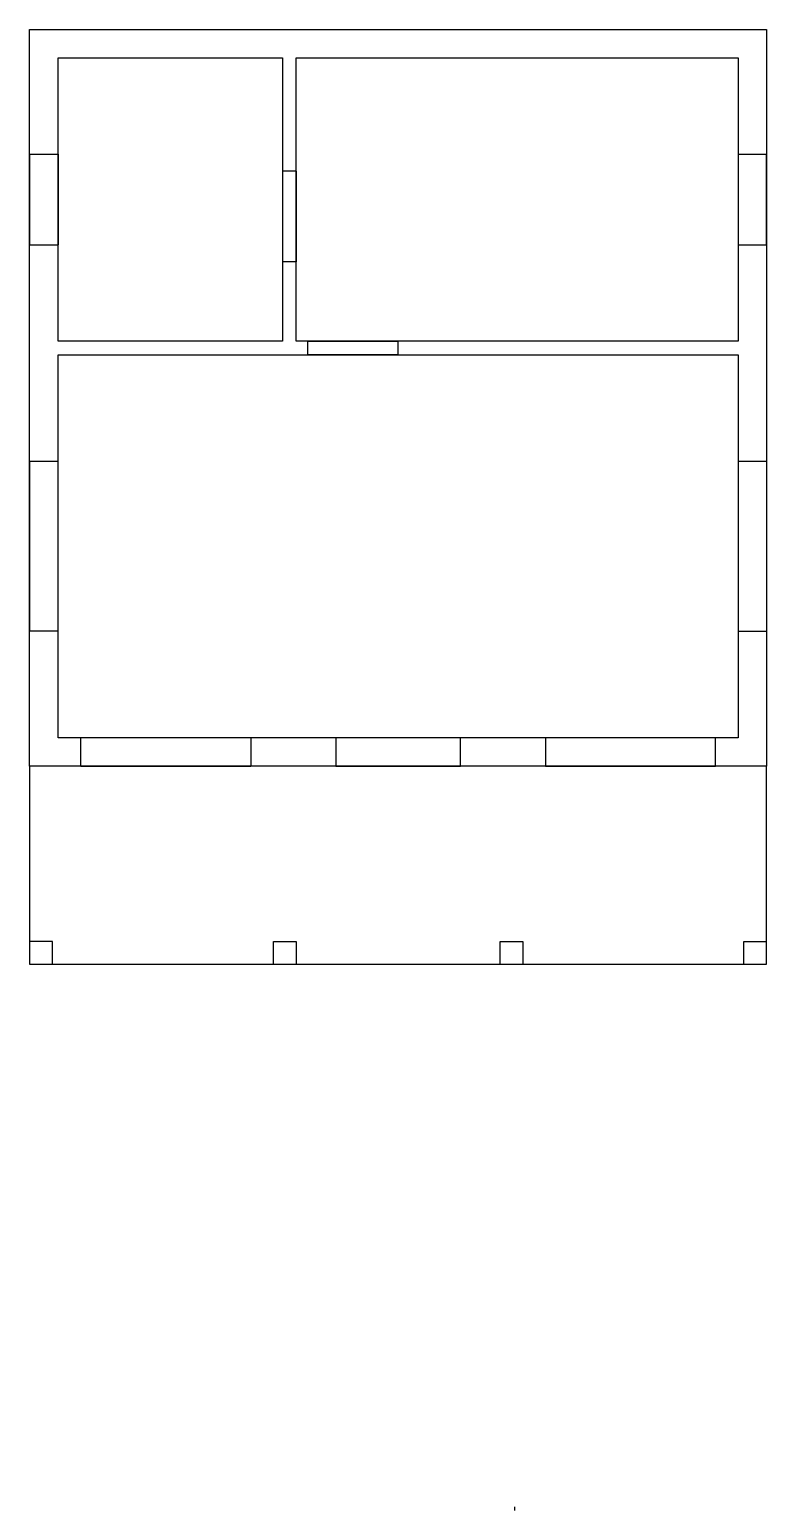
# Model space of a CAD drawing. Header units: inches. Extents: x 92000 to 98500, y 48225 to 61295.
import ezdxf

# ---------------------------------------------------------------- set-up
doc = ezdxf.new("R2010")
doc.units = ezdxf.units.IN
doc.header["$MEASUREMENT"] = 0
for name, color, linetype in [('Fence', 252, 'Continuous'), ('Walls', 34, 'Continuous'), ('Windows', 5, 'Continuous')]:
    doc.layers.add(name, color=color, linetype=linetype)

msp = doc.modelspace()

# ---------------------------------------------------------------- linework, layer by layer
at = {"layer": 'Fence', "extrusion": (1, 3.52774e-15, 0)}
msp.add_line((98500, 53245), (98500, 53795), dxfattribs=at)
at = {"layer": 'Walls'}
for p, q in [((92000, 61295), (98500, 61295)), ((92000, 54795), (92000, 61295)), ((98500, 61295), (98500, 54795)), ((92250, 61045), (94230, 61045)), ((92250, 58545), (92250, 61045)), ((94230, 61045), (94230, 58545)), ((94350, 61045), (98250, 61045)), ((94350, 58545), (94350, 61045)), ((98250, 61045), (98250, 58545)), ((94230, 58545), (92250, 58545)), ((92250, 58425), (98250, 58425)), ((92250, 55045), (92250, 58425)), ((98250, 58545), (94350, 58545)), ((98250, 58425), (98250, 55045)), ((98250, 55045), (92250, 55045)), ((98500, 54795), (92000, 54795)), ((92000, 54795), (92000, 53045)), ((98500, 53045), (98500, 54795)), ((92200, 53245), (92000, 53245)), ((92200, 53045), (92200, 53245)), ((94150, 53045), (94150, 53245)), ((94150, 53245), (94350, 53245)), ((94350, 53245), (94350, 53045)), ((96150, 53045), (96150, 53245)), ((96150, 53245), (96350, 53245)), ((96350, 53245), (96350, 53045)), ((98300, 53045), (98300, 53245)), ((98300, 53245), (98500, 53245)), ((92000, 53045), (98500, 53045)), ((96280, 48225), (96280, 48255))]:
    msp.add_line(p, q, dxfattribs=at)
at = {"layer": 'Windows'}
for p, q in [((92000, 60195), (92250, 60195)), ((92000, 60195), (92000, 59395)), ((92250, 60195), (92250, 59395)), ((98250, 60195), (98500, 60195)), ((98250, 60195), (98250, 59395)), ((98500, 59395), (98500, 60195)), ((94350, 60045), (94230, 60045)), ((94230, 60045), (94230, 59245)), ((94350, 60045), (94350, 59245)), ((92000, 59395), (92250, 59395)), ((98250, 59395), (98500, 59395)), ((94350, 59245), (94230, 59245)), ((94450, 58545), (94450, 58425)), ((94450, 58545), (95250, 58545)), ((95250, 58425), (94450, 58425)), ((95250, 58425), (95250, 58545)), ((92000, 57485), (92250, 57485)), ((92000, 57485), (92000, 55985)), ((92250, 55985), (92250, 57485)), ((98250, 57485), (98500, 57485)), ((98250, 57485), (98250, 55985)), ((98500, 57485), (98500, 55985)), ((92250, 55985), (92000, 55985)), ((98250, 55985), (98500, 55985)), ((92450, 54795), (92450, 55045)), ((93950, 55045), (92450, 55045)), ((93950, 55045), (93950, 54795)), ((94700, 55045), (94700, 54795)), ((95800, 55045), (94700, 55045)), ((95800, 54795), (95800, 55045)), ((96550, 55045), (96550, 54795)), ((98050, 55045), (96550, 55045)), ((98050, 54795), (98050, 55045)), ((92450, 54795), (93950, 54795)), ((94700, 54795), (95800, 54795)), ((96550, 54795), (98050, 54795))]:
    msp.add_line(p, q, dxfattribs=at)

doc.saveas('drawing.dxf')
